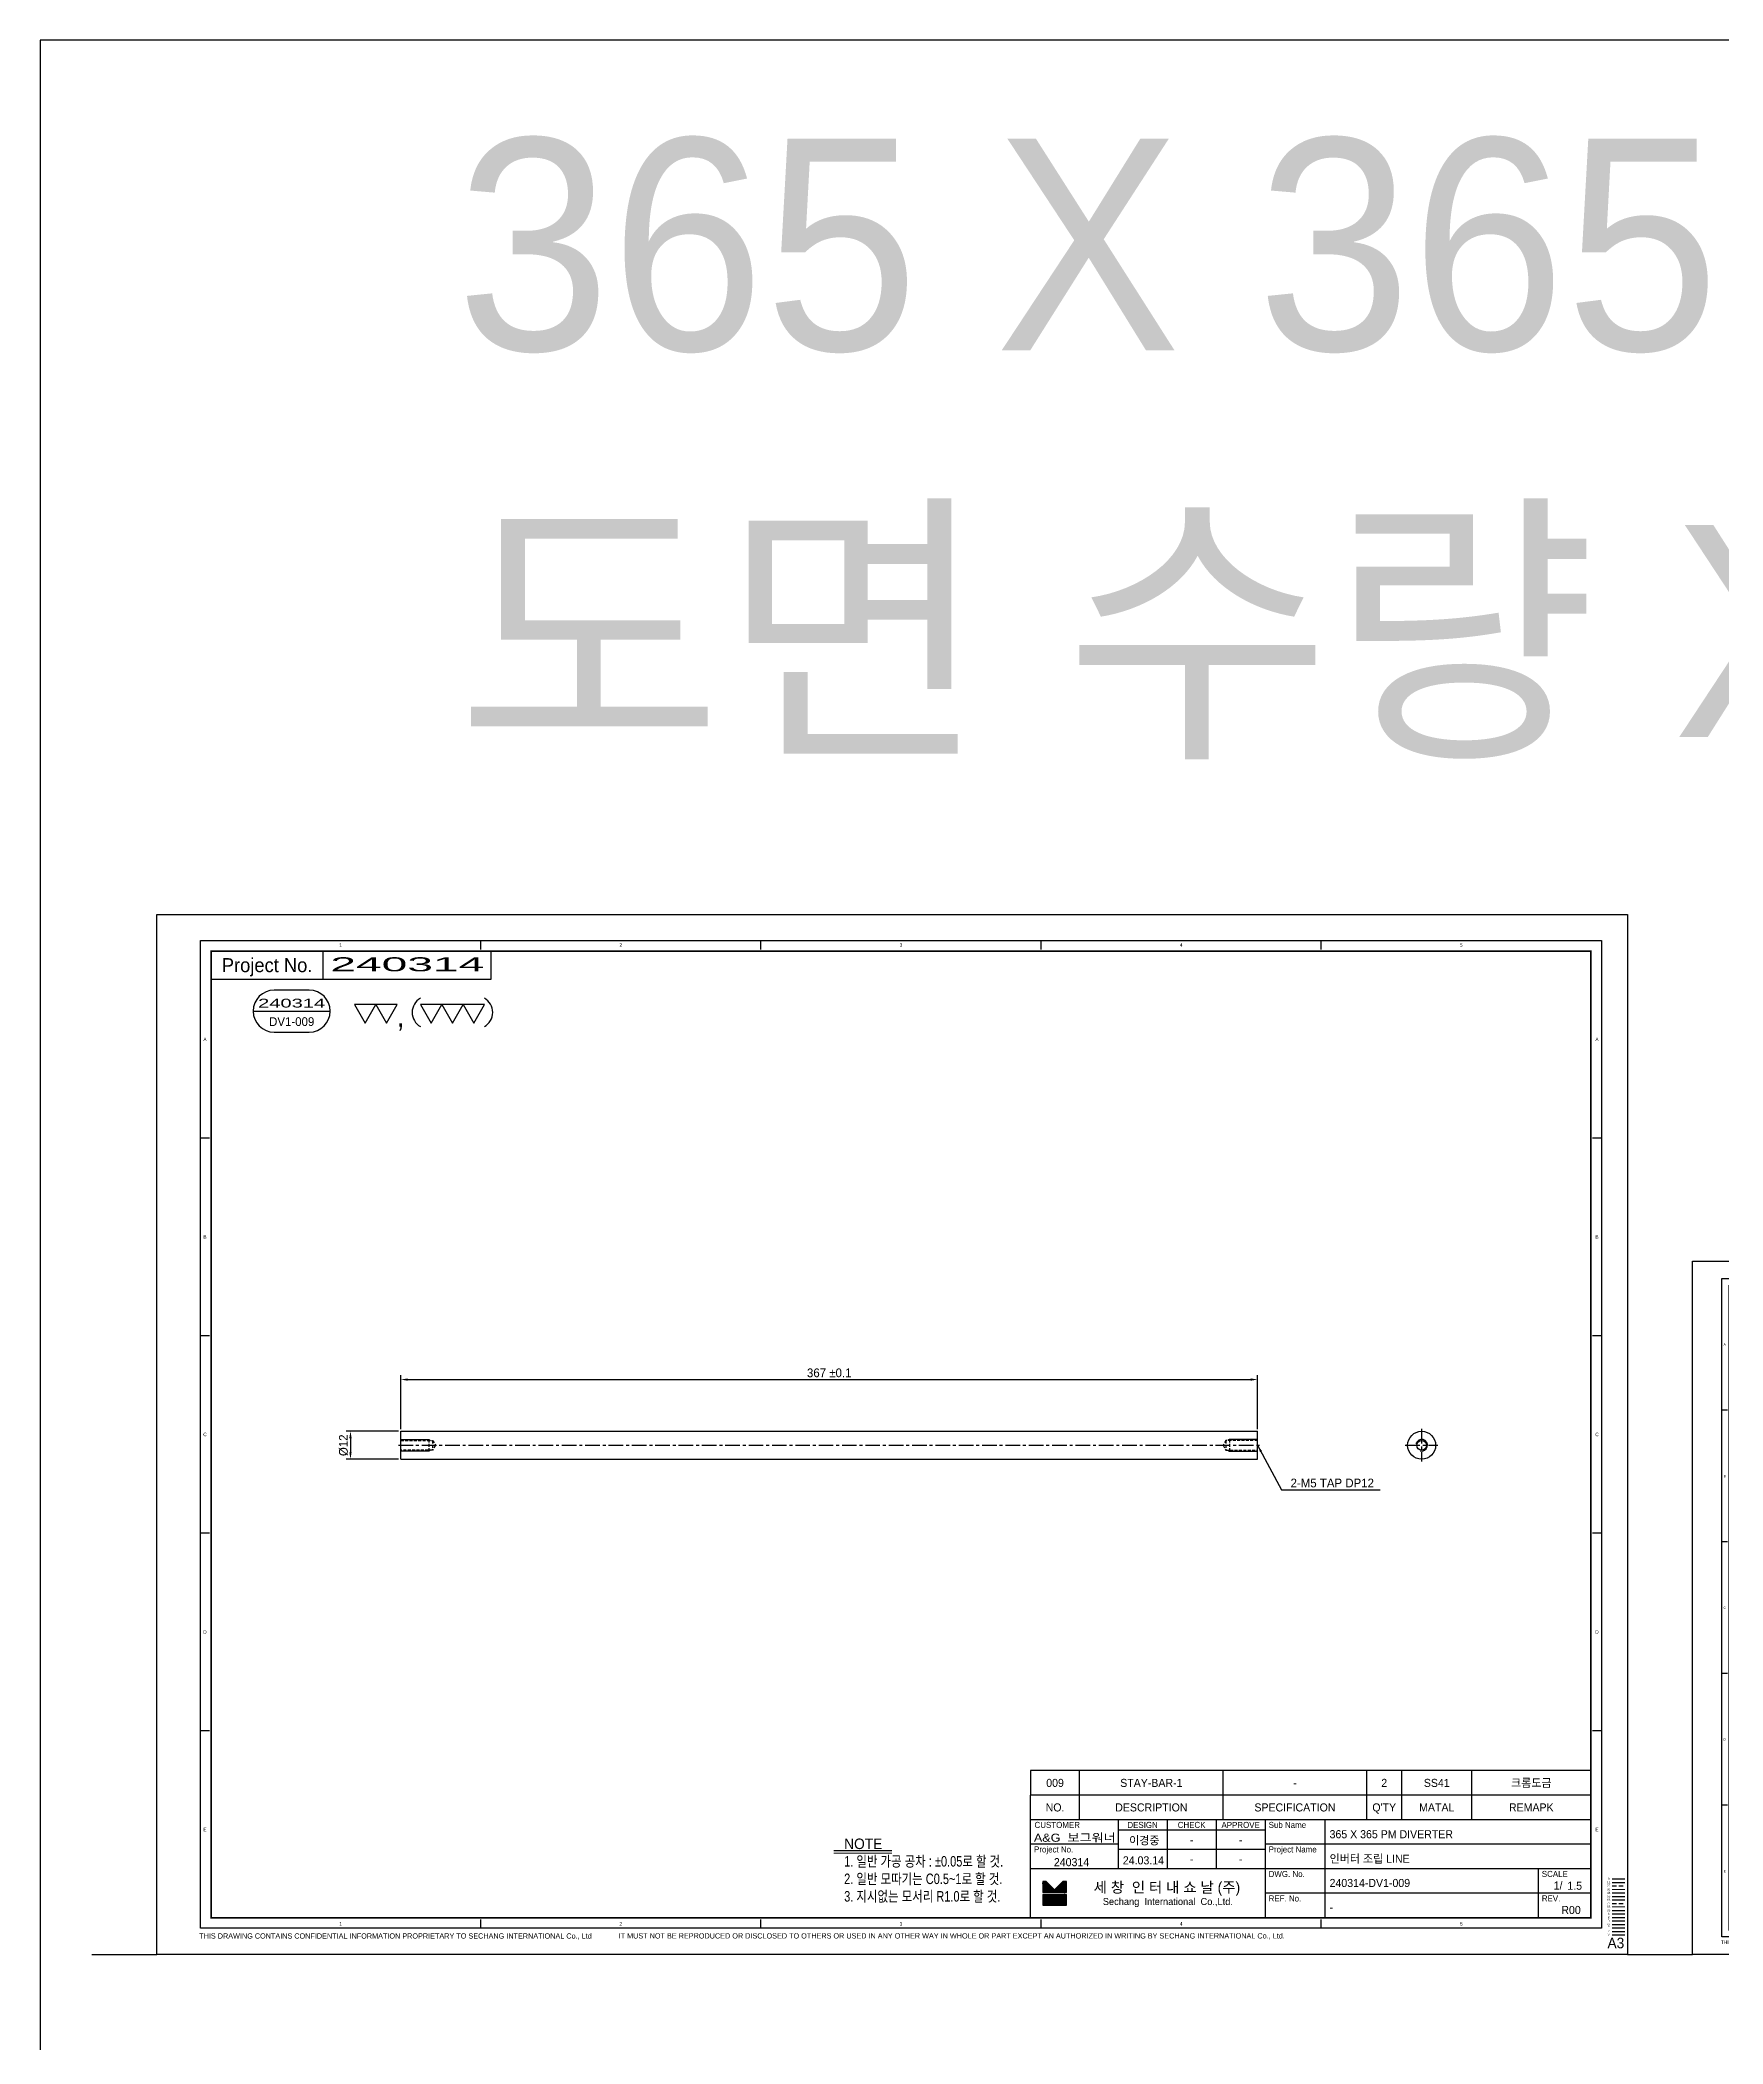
# Model space of a CAD drawing. Header units: inches. Extents: x 0 to 77285, y -118 to 40065.
# Drawn here: x 71242 to 71963, y 25726 to 26584 of the extents above; entities that cross this region are included whole.
import ezdxf
from ezdxf.enums import TextEntityAlignment as Align

# ---------------------------------------------------------------- set-up
doc = ezdxf.new("R2010")
doc.units = ezdxf.units.IN
doc.header["$LTSCALE"] = 5
doc.header["$MEASUREMENT"] = 0
for name, pattern in [('CENTER', [2, 1.25, -0.25, 0.25, -0.25]), ('HIDDEN', [0.375, 0.25, -0.125]), ('PHANTOM', [2.5, 1.25, -0.25, 0.25, -0.25, 0.25, -0.25])]:
    doc.linetypes.add(name, pattern=pattern)
for name, color, linetype in [('11', 1, 'CENTER'), ('22', 2, 'HIDDEN'), ('44', 4, 'Continuous'), ('55', 5, 'Continuous'), ('66', 6, 'PHANTOM'), ('77', 40, 'HIDDEN'), ('99', 181, 'Continuous'), ('A', 8, 'Continuous'), ('B', 123, 'Continuous'), ('D', 3, 'Continuous'), ('G', 231, 'Continuous'), ('T', 3, 'Continuous'), ('VV', 1, 'Continuous'), ('Y', 60, 'Continuous')]:
    doc.layers.add(name, color=color, linetype=linetype)
doc.layers.add('33', color=3, linetype='PHANTOM', lineweight=9)
doc.layers.add('88', color=35, linetype='Continuous', lineweight=5)
doc.styles.add('SCI', font='')
doc.styles.get('SCI').set_extended_font_data('Gulim')
doc.dimstyles.new('SCH', dxfattribs={"dimtxt": 2.5, "dimasz": 2, "dimexe": 1.25, "dimexo": 0.625, "dimtad": 1, "dimdec": 8, "dimtxsty": 'SCI', "dimcen": 2.5, "dimclrd": 4, "dimclre": 4, "dimclrt": 7, "dimadec": 8, "dimazin": 2, "dimtfac": 1, "dimtdec": 8, "dimtmove": 0, "dimatfit": 3, "dimfxl": 1, "dimarcsym": 0})

# ---------------------------------------------------------------- blocks, each defined once
blk = doc.blocks.new('J2')
for p, q in [((0, 2.25), (-2.6, 2.25)), ((-2.6, 2.25), (-1.3, 0)), ((-1.3, 0), (0, 2.25)), ((2.6, 2.25), (0, 2.25)), ((0, 2.25), (1.3, 0)), ((1.3, 0), (2.6, 2.25))]:
    blk.add_line(p, q)
blk = doc.blocks.new('J3')
for p, q in [((-3.9, 2.25), (-2.6, 0)), ((-1.3, 2.25), (-3.9, 2.25)), ((-2.6, 0), (-1.3, 2.25)), ((-1.3, 2.25), (0, 0)), ((1.3, 2.25), (-1.3, 2.25)), ((0, 0), (1.3, 2.25)), ((1.3, 2.25), (2.6, 0)), ((3.9, 2.25), (1.3, 2.25)), ((2.6, 0), (3.9, 2.25))]:
    blk.add_line(p, q)
blk = doc.blocks.new('A$C645fd8c3')
at = {"linetype": 'Continuous'}
h = blk.add_hatch(dxfattribs=at)
h.set_pattern_fill('ANSI31', color=5, scale=0.563055, style=0)
h.set_pattern_definition([(45, (-482.600826, -378.99261), (-0.04976753, 0.04976753), [])])
h.paths.add_polyline_path([(259.73, -279.27), (259.73, -276.17), (258.74, -276.17), (256.35, -278.56), (253.96, -276.17), (252.97, -276.17), (252.97, -279.27)])
h.paths.add_polyline_path([(252.97, -279.83), (252.97, -282.93), (259.73, -282.93), (259.73, -279.83)])
at = {"color": 2}
for p, q in [((12.5, -289.5), (12.5, -7.5)), ((12.5, -7.5), (412.5, -7.5)), ((92.5, -10), (92.5, -7.5)), ((172.5, -10), (172.5, -7.5)), ((252.5, -10), (252.5, -7.5)), ((332.5, -10), (332.5, -7.5)), ((412.5, -7.5), (412.5, -289.5)), ((15, -63.9), (12.5, -63.9)), ((412.5, -63.9), (410, -63.9)), ((15, -120.3), (12.5, -120.3)), ((412.5, -120.3), (410, -120.3)), ((15, -176.7), (12.5, -176.7)), ((412.5, -176.7), (410, -176.7)), ((15, -233.1), (12.5, -233.1)), ((412.5, -233.1), (410, -233.1)), ((412.5, -289.5), (12.5, -289.5)), ((92.5, -289.5), (92.5, -287)), ((172.5, -289.5), (172.5, -287)), ((252.5, -289.5), (252.5, -287)), ((332.5, -289.5), (332.5, -287))]:
    blk.add_line(p, q, dxfattribs=at)
at = {"color": 40}
for p, q in [((47.5, -18.5), (47.5, -10.5)), ((95.5, -18.5), (95.5, -10.5))]:
    blk.add_line(p, q, dxfattribs=at)
at = {"color": 7, "linetype": 'Continuous'}
blk.add_line((27.52, -27.62), (49.52, -27.62), dxfattribs=at)
for p, q in [((409.5, -244.5), (249.5, -244.5)), ((249.5, -244.5), (249.5, -251.5)), ((249.5, -286.5), (249.5, -251.5)), ((409.5, -251.5), (249.5, -251.5)), ((409.5, -258.5), (249.5, -258.5)), ((316.5, -261.5), (274.5, -261.5)), ((316.5, -258.5), (316.5, -286.5)), ((316.5, -267), (274.5, -267)), ((415.59, -275.4), (419.2, -275.4))]:
    blk.add_line(p, q)
at = {"color": 3}
for p, q in [((263.5, -251.5), (263.5, -244.5)), ((304.5, -251.5), (304.5, -244.5)), ((345.5, -251.5), (345.5, -244.5)), ((355.5, -251.5), (355.5, -244.5)), ((375.5, -251.5), (375.5, -244.5)), ((263.5, -258.5), (263.5, -251.5)), ((304.5, -258.5), (304.5, -251.5)), ((345.5, -258.5), (345.5, -251.5)), ((355.5, -258.5), (355.5, -251.5)), ((375.5, -258.5), (375.5, -251.5)), ((274.5, -258.5), (274.5, -272.5)), ((288.5, -258.5), (288.5, -272.5)), ((302.5, -258.5), (302.5, -272.5)), ((333.5, -258.5), (333.5, -286.5)), ((274.5, -265.5), (249.5, -265.5)), ((409.58, -265.5), (316.5, -265.5)), ((409.5, -272.5), (249.5, -272.5)), ((409.58, -279.5), (316.5, -279.5))]:
    blk.add_line(p, q, dxfattribs=at)
at = {"color": 5, "linetype": 'Continuous'}
for p, q in [((252.97, -276.17), (252.97, -279.27)), ((253.96, -276.17), (252.97, -276.17)), ((259.73, -279.27), (252.97, -279.27)), ((252.97, -279.83), (252.97, -282.93)), ((259.73, -279.83), (252.97, -279.83)), ((253.96, -276.17), (256.35, -278.56)), ((258.74, -276.17), (256.35, -278.56)), ((259.73, -276.17), (258.74, -276.17)), ((259.73, -279.27), (259.73, -276.17)), ((259.73, -282.93), (259.73, -279.83)), ((252.97, -282.93), (259.73, -282.93))]:
    blk.add_line(p, q, dxfattribs=at)
at = {"color": 40, "const_width": 0.5}
blk.add_lwpolyline([(15.5, -286.5), (15.5, -10.5), (409.5, -10.5), (409.5, -286.5)], close=True, dxfattribs=at)
at = {"color": 40}
blk.add_lwpolyline([(15.5, -18.5), (95.5, -18.5)], dxfattribs=at)
blk.add_lwpolyline([(33.52, -21.62, 1), (33.52, -33.62), (43.52, -33.62, 1), (43.52, -21.62)], format="xyb", close=True)
at = {"const_width": 0.257}
blk.add_lwpolyline([(193.31, -268.04), (209.91, -268.04)], dxfattribs=at)
at = {"color": 3}
blk.add_lwpolyline([(193.31, -267.35), (209.91, -267.35)], dxfattribs=at)
for centre, start, end in [((77.61, -27.99), 120, 240), ((91.22, -27.99), 300, 60)]:
    blk.add_arc(centre, 4.69, start, end)
at = {"layer": '11'}
blk.add_line((415.59, -276.4), (419.2, -276.4), dxfattribs=at)
at = {"layer": '22'}
blk.add_line((415.59, -277.4), (419.2, -277.4), dxfattribs=at)
at = {"layer": '33'}
blk.add_line((415.59, -278.4), (419.2, -278.4), dxfattribs=at)
at = {"layer": '44'}
blk.add_line((415.59, -279.4), (419.2, -279.4), dxfattribs=at)
at = {"layer": '55'}
blk.add_line((415.59, -280.4), (419.2, -280.4), dxfattribs=at)
at = {"layer": '66'}
blk.add_line((415.59, -281.4), (419.2, -281.4), dxfattribs=at)
at = {"layer": '77'}
blk.add_line((415.59, -282.4), (419.2, -282.4), dxfattribs=at)
at = {"layer": '88'}
blk.add_line((415.59, -283.4), (419.2, -283.4), dxfattribs=at)
at = {"layer": '99'}
blk.add_line((415.59, -284.4), (419.2, -284.4), dxfattribs=at)
at = {"layer": 'A'}
blk.add_line((415.59, -285.4), (419.2, -285.4), dxfattribs=at)
at = {"layer": 'B'}
blk.add_line((415.59, -286.4), (419.2, -286.4), dxfattribs=at)
at = {"layer": 'D'}
blk.add_line((415.59, -287.4), (419.2, -287.4), dxfattribs=at)
at = {"layer": 'Defpoints', "color": 1}
blk.add_lwpolyline([(0, -297), (0, 0), (420, 0), (420, -297)], close=True, dxfattribs=at)
at = {"layer": 'G'}
blk.add_line((415.59, -288.4), (419.2, -288.4), dxfattribs=at)
at = {"layer": 'T'}
for p, q in [((394.5, -272.5), (394.5, -286.5)), ((415.59, -289.4), (419.2, -289.4))]:
    blk.add_line(p, q, dxfattribs=at)
at = {"layer": 'VV'}
blk.add_line((415.59, -291.4), (419.2, -291.4), dxfattribs=at)
at = {"layer": 'Y'}
blk.add_line((415.59, -290.4), (419.2, -290.4), dxfattribs=at)
at = {"xscale": 2.34375, "yscale": 2.34375, "zscale": 2.34375}
for name, p in [('J2', (62.5, -31.03)), ('J3', (84.42, -31.03))]:
    blk.add_blockref(name, p, dxfattribs=at)
at = {"color": 2, "style": 'SCI'}
for s, p in [('1', (52.5, -8.75)), ('2', (132.5, -8.75)), ('3', (212.5, -8.75)), ('4', (292.5, -8.75)), ('5', (372.5, -8.75)), ('A', (13.75, -35.7)), ('A', (411.25, -35.7)), ('B', (13.75, -92.1)), ('B', (411.25, -92.1)), ('C', (13.75, -148.5)), ('C', (411.25, -148.5)), ('D', (13.75, -204.9)), ('D', (411.25, -204.9)), ('E', (13.75, -261.3)), ('E', (411.25, -261.3)), ('E', (411.25, -261.3)), ('1', (52.5, -288.25)), ('2', (132.5, -288.25)), ('3', (212.5, -288.25)), ('4', (292.5, -288.25)), ('5', (372.5, -288.25))]:
    blk.add_text(s, height=1, dxfattribs=at).set_placement(p, align=Align.MIDDLE_CENTER)
at = {"style": 'SCI'}
for s, height, p in [('Project No.', 4, (31.5, -14.5)), (',', 5.86, (69.61, -29.14)), ('NO.', 2.308, (256.5, -255)), ('DESCRIPTION', 2.3077, (284, -255)), ('SPECIFICATION', 2.3077, (325, -255)), ("Q'TY", 2.308, (350.5, -255)), ('MATAL', 2.308, (365.5, -255)), ('REMAPK', 2.308, (392.5, -255)), ('DESIGN', 1.731, (281.5, -260)), ('이경중', 2.308, (282, -264.44)), ('CHECK', 1.731, (295.5, -260)), ('APPROVE', 1.731, (309.5, -260)), ('-', 2.31, (295.5, -264.25)), ('-', 2.31, (309.5, -264.25)), ('세 창  인 터 내 쇼 날 (주)', 3.0296, (288.44, -277.82)), ('0', 0.6, (414.6, -275.37)), ('Sechang  International  Co.,Ltd.', 2.0198, (288.72, -281.87))]:
    blk.add_text(s, height=height, dxfattribs=at).set_placement(p, align=Align.MIDDLE_CENTER)
for s, height, p in [('CUSTOMER', 1.731, (250.65, -260)), ('Sub Name', 1.731, (317.5, -260)), ('Project No.', 1.7308, (250.5, -267)), ('Project Name', 1.7308, (317.5, -267)), ('DWG. No.', 1.731, (317.5, -274)), ('SCALE', 1.731, (395.5, -274)), ('REF. No.', 1.731, (317.5, -281)), ('REV.', 1.731, (395.5, -281))]:
    blk.add_text(s, height=height, dxfattribs=at).set_placement(p, align=Align.MIDDLE_LEFT)
at = {"color": 40, "style": 'SCI'}
for s, height, p in [('-', 2.31, (295.5, -269.75)), ('-', 2.31, (309.5, -269.75)), ('1/', 2.308, (400.15, -277.29))]:
    blk.add_text(s, height=height, dxfattribs=at).set_placement(p, align=Align.MIDDLE_CENTER)
at = {"color": 3, "linetype": 'Continuous', "style": 'SCI'}
for s, p in [('THIS DRAWING CONTAINS CONFIDENTIAL INFORMATION PROPRIETARY TO SECHANG INTERNATIONAL Co., Ltd  ', (12.11, -292.46)), ('IT MUST NOT BE REPRODUCED OR DISCLOSED TO OTHERS OR USED IN ANY OTHER WAY IN WHOLE OR PART EXCEPT AN AUTHORIZED IN WRITING BY SECHANG INTERNATIONAL Co., Ltd.', (131.88, -292.43))]:
    blk.add_text(s, height=1.5, dxfattribs=at).set_placement(p)
at = {"color": 2, "style": 'SCI'}
blk.add_text('A3', height=3, dxfattribs=at).set_placement((419.05, -296.11), align=Align.BOTTOM_RIGHT)
at = {"color": 40, "insert": (196.28, -263.89), "char_height": 3, "attachment_point": 1, "style": 'SCI'}
blk.add_mtext_dynamic_manual_height_columns('NOTE{\\W0.8;\\P1. 일반 가공 공차 : %%P0.05로 할 것.\\P2. 일반 모따기는 C0.5~1로 할 것.\\P3. 지시없는 모서리 R1.0로 할 것.}', width=205.982, gutter_width=1.29, heights=[0], dxfattribs=at)
at = {"layer": '11', "style": 'SCI'}
blk.add_text('11', height=0.6, dxfattribs=at).set_placement((414.6, -276.37), align=Align.MIDDLE_CENTER)
at = {"layer": '22', "style": 'SCI'}
blk.add_text('22', height=0.6, dxfattribs=at).set_placement((414.6, -277.37), align=Align.MIDDLE_CENTER)
at = {"layer": '33', "style": 'SCI'}
blk.add_text('33', height=0.6, dxfattribs=at).set_placement((414.6, -278.37), align=Align.MIDDLE_CENTER)
at = {"layer": '44', "style": 'SCI'}
blk.add_text('44', height=0.6, dxfattribs=at).set_placement((414.6, -279.37), align=Align.MIDDLE_CENTER)
at = {"layer": '55', "style": 'SCI'}
blk.add_text('55', height=0.6, dxfattribs=at).set_placement((414.6, -280.37), align=Align.MIDDLE_CENTER)
at = {"layer": '66', "style": 'SCI'}
blk.add_text('66', height=0.6, dxfattribs=at).set_placement((414.6, -281.37), align=Align.MIDDLE_CENTER)
at = {"layer": '77', "style": 'SCI'}
blk.add_text('77', height=0.6, dxfattribs=at).set_placement((414.6, -282.37), align=Align.MIDDLE_CENTER)
at = {"layer": '88', "style": 'SCI'}
blk.add_text('88', height=0.6, dxfattribs=at).set_placement((414.6, -283.37), align=Align.MIDDLE_CENTER)
at = {"layer": '99', "style": 'SCI'}
blk.add_text('99', height=0.6, dxfattribs=at).set_placement((414.6, -284.37), align=Align.MIDDLE_CENTER)
at = {"layer": 'A', "style": 'SCI'}
blk.add_text('A', height=0.6, dxfattribs=at).set_placement((414.6, -285.37), align=Align.MIDDLE_CENTER)
at = {"layer": 'B', "style": 'SCI'}
blk.add_text('B', height=0.6, dxfattribs=at).set_placement((414.6, -286.37), align=Align.MIDDLE_CENTER)
at = {"layer": 'D', "style": 'SCI'}
blk.add_text('D', height=0.6, dxfattribs=at).set_placement((414.6, -287.37), align=Align.MIDDLE_CENTER)
at = {"layer": 'G', "style": 'SCI'}
blk.add_text('G', height=0.6, dxfattribs=at).set_placement((414.6, -288.37), align=Align.MIDDLE_CENTER)
at = {"layer": 'T', "style": 'SCI'}
blk.add_text('T', height=0.6, dxfattribs=at).set_placement((414.6, -289.37), align=Align.MIDDLE_CENTER)
at = {"layer": 'VV', "style": 'SCI'}
blk.add_text('V', height=0.6, dxfattribs=at).set_placement((414.6, -291.37), align=Align.MIDDLE_CENTER)
at = {"layer": 'Y', "style": 'SCI'}
blk.add_text('Y', height=0.6, dxfattribs=at).set_placement((414.6, -290.37), align=Align.MIDDLE_CENTER)
blk = doc.blocks.new('A$C060f00b1')
for radius in [6, 2.07]:
    blk.add_circle((0, 0), radius)
at = {"layer": '11'}
for p, q in [((-7, 0), (7, 0)), ((0, 7), (0, -7))]:
    blk.add_line(p, q, dxfattribs=at)
at = {"layer": 'T'}
blk.add_arc((0, 0), 2.5, 255, 165, dxfattribs=at)
blk = doc.blocks.new('A$Cb8b4a96a')
for p, q in [((0, -6), (0, 6)), ((0, 6), (367, 6)), ((367, -6), (367, 6)), ((0, -6), (367, -6))]:
    blk.add_line(p, q)
at = {"layer": '11'}
blk.add_line((-1, 0), (368, 0), dxfattribs=at)
at = {"layer": '22'}
for p, q in [((0, 2.07), (13.6, 2.07)), ((12, 2.5), (12, -2.5)), ((13.6, 2.07), (14.79, 0)), ((13.6, 2.07), (13.6, -2.07)), ((14.79, 0), (13.6, -2.07)), ((353.4, 2.07), (352.21, 0)), ((352.21, 0), (353.4, -2.07)), ((367, 2.07), (353.4, 2.07)), ((353.4, 2.07), (353.4, -2.07)), ((355, 2.5), (355, -2.5)), ((13.6, -2.07), (0, -2.07)), ((353.4, -2.07), (367, -2.07))]:
    blk.add_line(p, q, dxfattribs=at)
at = {"layer": 'T'}
for p, q in [((0, 2.5), (12, 2.5)), ((12, 2.5), (12.75, 2.07)), ((355, 2.5), (354.25, 2.07)), ((367, 2.5), (355, 2.5)), ((12, -2.5), (0, -2.5)), ((12.75, -2.07), (12, -2.5)), ((354.25, -2.07), (355, -2.5)), ((355, -2.5), (367, -2.5))]:
    blk.add_line(p, q, dxfattribs=at)
blk = doc.blocks.new('*D2012')
at = {"color": 4, "lineweight": -2, "transparency": 16777216}
for p, q in [((71395.83, 25988.08), (71373.33, 25988.08)), ((71375.2, 25985.08), (71375.2, 25979.08)), ((71395.83, 25976.08), (71373.33, 25976.08))]:
    blk.add_line(p, q, dxfattribs=at)
at = {"color": 4, "transparency": 16777216}
for points in [[(71374.7, 25985.08), (71375.7, 25985.08), (71375.2, 25988.08)], [(71374.7, 25979.08), (71375.7, 25979.08), (71375.2, 25976.08)]]:
    blk.add_solid(points, dxfattribs=at)
at = {"layer": 'Defpoints', "color": 0, "transparency": 16777216}
for p in [(71396.77, 25988.08, 0), (71375.2, 25976.08), (71396.77, 25976.08, 0)]:
    blk.add_point(p, dxfattribs=at)
at = {"color": 7, "transparency": 16777216, "insert": (71372.24, 25982.08), "char_height": 3.75, "attachment_point": 5, "rotation": 90, "style": 'SCI'}
blk.add_mtext('%%C12', dxfattribs=at)
blk = doc.blocks.new('*D2013')
at = {"color": 4, "lineweight": -2, "transparency": 16777216}
for p, q in [((71396.77, 25989.01), (71396.77, 26012.09)), ((71399.77, 26010.22), (71760.77, 26010.22)), ((71763.77, 25989.01), (71763.77, 26012.09))]:
    blk.add_line(p, q, dxfattribs=at)
at = {"color": 4, "transparency": 16777216}
for points in [[(71399.77, 26010.72), (71399.77, 26009.72), (71396.77, 26010.22)], [(71760.77, 26010.72), (71760.77, 26009.72), (71763.77, 26010.22)]]:
    blk.add_solid(points, dxfattribs=at)
at = {"layer": 'Defpoints', "color": 0, "transparency": 16777216}
for p in [(71763.77, 26010.22), (71396.77, 25988.08, 0), (71763.77, 25988.08, 0)]:
    blk.add_point(p, dxfattribs=at)
at = {"color": 7, "transparency": 16777216, "insert": (71580.27, 26013.08), "char_height": 3.75, "attachment_point": 5, "style": 'SCI'}
blk.add_mtext('367 %%P0.1', dxfattribs=at)

msp = doc.modelspace()

# ---------------------------------------------------------------- linework, layer by layer
msp.add_lwpolyline([(71242.24907534, 24867.38723426), (75624.6909504, 24867.38723426), (75624.6909504, 26583.94407367), (71242.24907534, 26583.94407367)], close=True)
at = {"layer": 'Defpoints'}
for p, q in [((71264.4204898, 25763.96800184), (71292.24907534, 25763.96800184)), ((71922.24907534, 25763.96800184), (71950.07766087, 25763.96800184))]:
    msp.add_line(p, q, dxfattribs=at)

# ---------------------------------------------------------------- block references
at = {"color": 3, "xscale": 1.5, "yscale": 1.5, "zscale": 1.5}
msp.add_blockref('A$C645fd8c3', (71292.24907534, 26209.46800184), dxfattribs=at)
at = {"color": 3}
msp.add_blockref('A$C645fd8c3', (71950.07766087, 26060.96800184), dxfattribs=at)
for name, p in [('A$C060f00b1', (71834.01618117, 25982.07721161, 0)), ('A$Cb8b4a96a', (71396.76605863, 25982.07721161, 0))]:
    msp.add_blockref(name, p)

# ---------------------------------------------------------------- texts
at = {"style": 'SCI'}
for s, p in [('365 X 365 PM DIVERTER', (71420.60115079, 26496.42054049)), ('도면 수량 X 9 (SET)로  가공 제작 납품 할 것.', (71420.60115079, 26330.84930632))]:
    msp.add_text(s, height=90.6918243595, dxfattribs=at).set_placement(p, align=Align.MIDDLE_LEFT)
for height, width, p, p2 in [(6, 2.339307, (71366.57797178, 26185.09220549), (71432.51466119, 26185.09220549)), (3.75, 1.63101, (71335.63383386, 26169.58122726), (71364.36654349, 26169.58122726))]:
    msp.add_text('240314', height=height, dxfattribs=dict(at, width=width)).set_placement(p, p2, align=Align.FIT)
for s, height, p in [('DV1-009', 3.75, (71350.03488997, 26163.53892867)), ('009', 3.461538462, (71676.99907534, 25837.46800184)), ('STAY-BAR-1', 3.461538462, (71718.24907534, 25837.46801422)), ('-', 3.46153846, (71779.74907534, 25837.46800184)), ('2', 3.46153846, (71817.99907534, 25837.46800184)), ('SS41', 3.461538462, (71840.49907534, 25837.46800184)), ('크롬도금', 3.461538462, (71880.99907534, 25837.46800184))]:
    msp.add_text(s, height=height, dxfattribs=at).set_placement(p, align=Align.MIDDLE_CENTER)
at = {"color": 40, "style": 'SCI'}
for s, height, p in [('365 X 365 PM DIVERTER', 3.4615384615, (71794.59265602, 25815.48723261)), ('인버터 조립 LINE', 3.4615384615, (71794.59265602, 25804.98723261)), ('240314-DV1-009', 3.4615384615, (71794.59265602, 25794.60261722)), ('1.5', 3.461538462, (71896.43498474, 25793.41992491)), ('-', 3.46153846, (71794.59265602, 25784.21800184))]:
    msp.add_text(s, height=height, dxfattribs=at).set_placement(p, align=Align.MIDDLE_LEFT)
at = {"color": 40, "style": 'SCI', "width": 1.12551}
msp.add_text('A&G_보그워너', height=3.461538462, dxfattribs=at).set_placement((71667.93532247, 25812.26143645), (71703.00965287, 25812.26143645), align=Align.FIT)
at = {"color": 40, "style": 'SCI'}
for s, p in [('240314', (71684.06385921, 25803.51607876)), ('24.03.14', (71714.86344797, 25804.29492491)), ('R00', (71898.01830611, 25783.03530953))]:
    msp.add_text(s, height=3.461538462, dxfattribs=at).set_placement(p, align=Align.MIDDLE_CENTER)
at = {"color": 7, "insert": (71777.88625333, 25963.9881059, 0), "char_height": 3.75, "attachment_point": 7, "style": 'SCI'}
msp.add_mtext('2-M5 TAP DP12', dxfattribs=at)

# ---------------------------------------------------------------- dimensions: what is measured, and where the dimension line sits
dim = msp.add_linear_dim(base=(71763.7660586276, 26010.219793211), p1=(71396.7660586276, 25988.0772116092, 0.0000000019), p2=(71763.7660586276, 25988.0772116092, 0.0000000019), text='<> %%P0.1', dimstyle='SCH', override={"dimscale": 1.5, "dimcen": 1})
dim.commit()
dim.dimension.update_dxf_attribs({"geometry": '*D2013', "text_midpoint": (71580.2660586276, 26013.0847233042)})
dim = msp.add_linear_dim(base=(71375.2000404613, 25976.0772116093), p1=(71396.7660586276, 25988.0772116092, 0.0000000019), p2=(71396.7660586276, 25976.0772116092, 0.0000000019), angle=90, text='%%C<>', dimstyle='SCH', override={"dimscale": 1.5, "dimcen": 1})
dim.commit()
dim.dimension.update_dxf_attribs({"geometry": '*D2012', "text_midpoint": (71372.2427335371, 25982.0772116092)})

# ---------------------------------------------------------------- leaders
at = {"annotation_type": 0, "has_hookline": 1, "hookline_direction": 0, "text_width": 38.37383489}
msp.add_leader([(71763.76605863, 25982.07721161, 0), (71773.94875333, 25963.0506059, 0), (71776.94875333, 25963.0506059, 0)], dimstyle='SCH', override={"dimscale": 1.5, "dimgap": 0.625, "dimtad": 1, "dimcen": 1}, dxfattribs=at)

doc.saveas('drawing.dxf')
